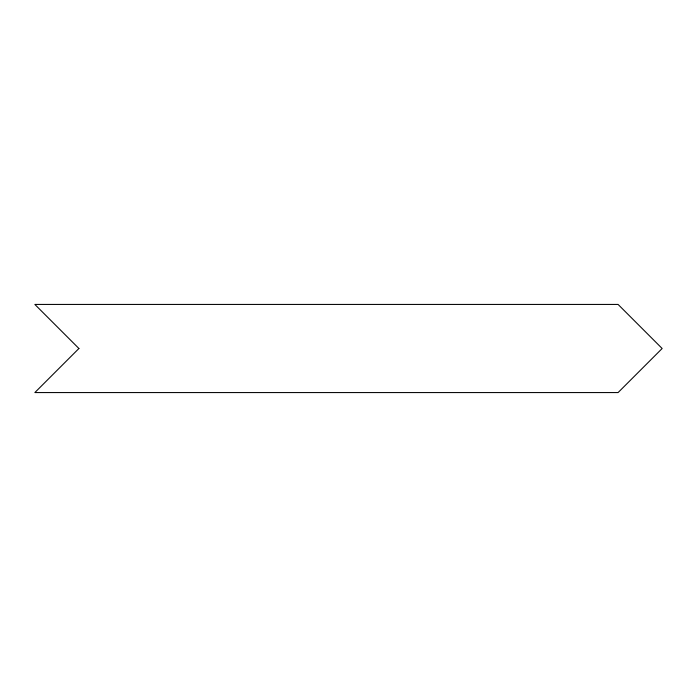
<?xml version="1.0" encoding="UTF-8"?>
<svg xmlns="http://www.w3.org/2000/svg" width="697" height="697" viewBox="0 0 697 697"><rect width="100%" height="100%" fill="white"/><g stroke="black" fill="none" stroke-linecap="round" stroke-linejoin="round"><path stroke-width="1.05" d="M78.918 348.5L34.85 392.568L618.082 392.568L662.15 348.5L618.082 304.432L34.85 304.432L78.918 348.5"/></g></svg>
